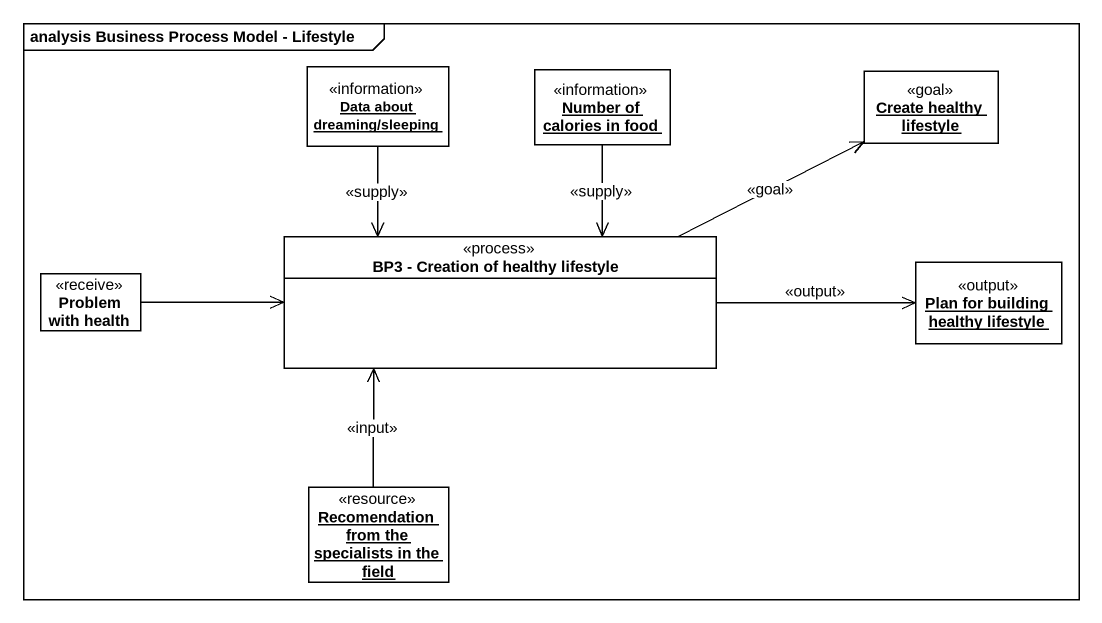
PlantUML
@startuml
mainframe analysis Business Process Model - Lifestyle
hide circle
hide empty members
object "Data about dreaming/sleeping" as Data_about_dreaming_sleeping <<information>>
object "Number of calories in food" as Number_of_calories_in_food <<information>>
object "Create healthy lifestyle" as Create_healthy_lifestyle <<goal>>
class "BP3 - Creation of healthy lifestyle" as BP3_Creation_of_healthy <<process>>
class "Problem with health" as Problem_with_health <<receive>>
object "Plan for building healthy lifestyle" as Plan_for_building_healthy <<output>>
object "Recomendation from the specialists in the field" as Recomendation_from_the <<resource>>
Data_about_dreaming_sleeping --> BP3_Creation_of_healthy : <<supply>>
Number_of_calories_in_food --> BP3_Creation_of_healthy : <<supply>>
BP3_Creation_of_healthy -right-> Create_healthy_lifestyle : <<goal>>
BP3_Creation_of_healthy -right-> Plan_for_building_healthy : <<output>>
Problem_with_health -right-> BP3_Creation_of_healthy
Recomendation_from_the -up-> BP3_Creation_of_healthy : <<input>>
@enduml
